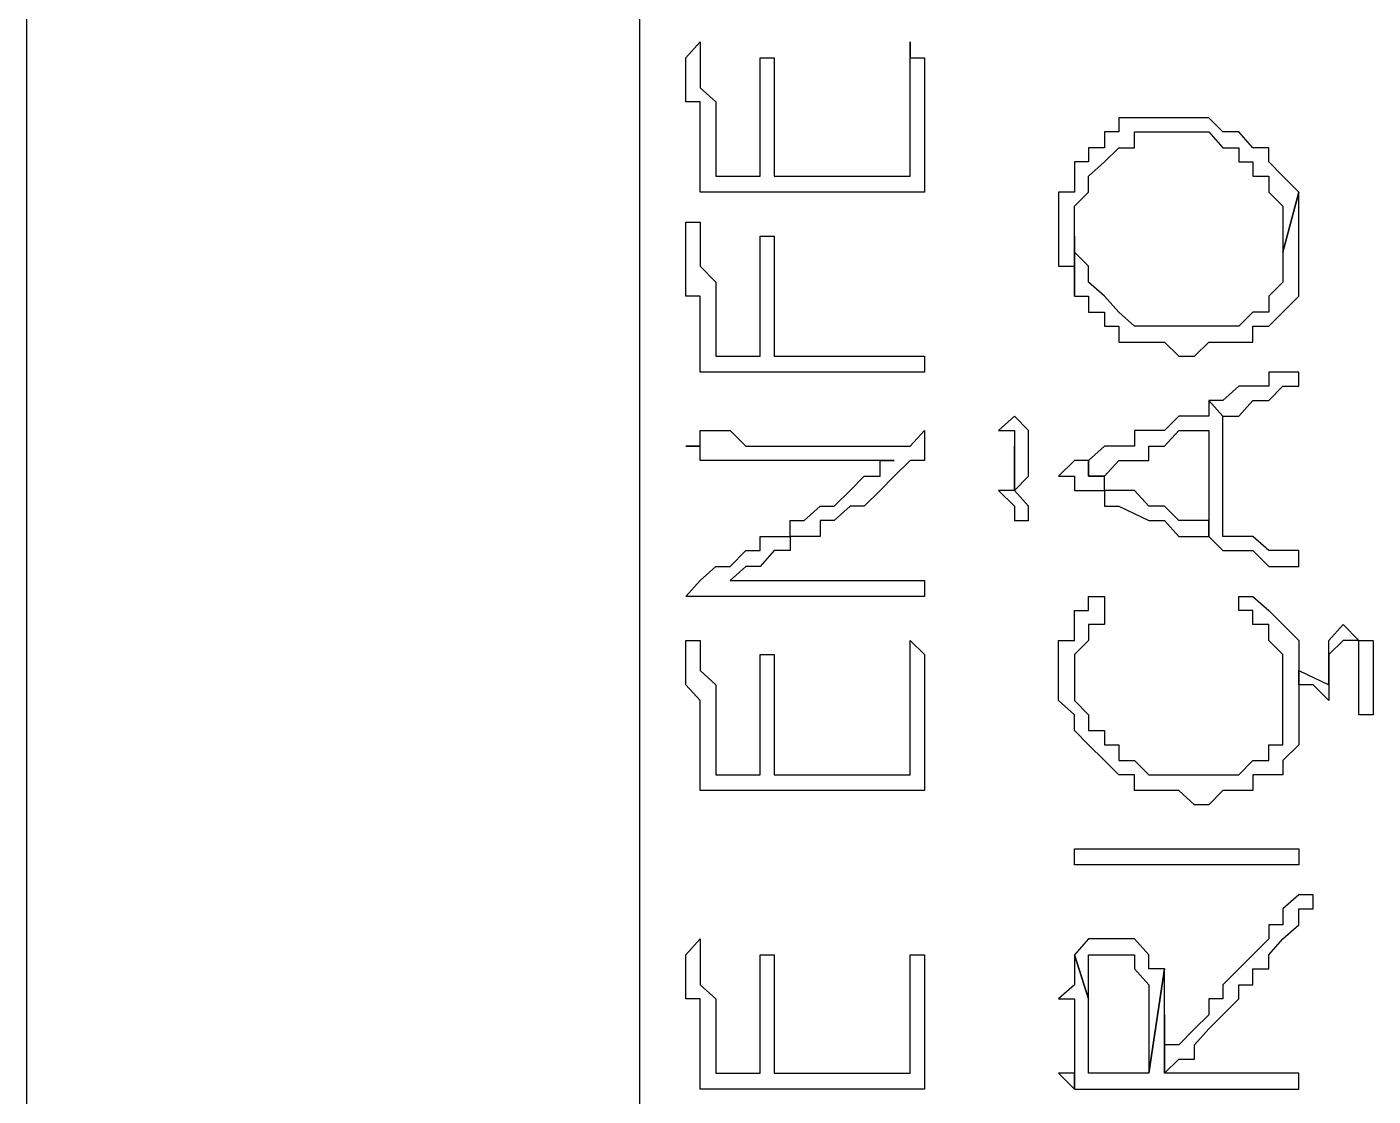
# Model space of a CAD drawing. Header units: millimetres. Extents: x -518.8 to -461.2, y 3.5 to 44.2.
# Drawn here: x -494.083 to -493.511, y 27.944 to 28.399 of the extents above; entities that cross this region are included whole.
import ezdxf

# ---------------------------------------------------------------- set-up
doc = ezdxf.new("R2010")
doc.units = ezdxf.units.MM
doc.header["$MEASUREMENT"] = 0
for name, color, linetype in [('10', 10, 'Continuous'), ('16', 16, 'Continuous'), ('MYSOLIDS', 7, 'Continuous')]:
    doc.layers.add(name, color=color, linetype=linetype)

msp = doc.modelspace()

# ---------------------------------------------------------------- linework, layer by layer
at = {"layer": '10'}
msp.add_lwpolyline([(-494.08348, 25.98567), (-494.08348, 29.43605)], dxfattribs=at)
at = {"layer": '16'}
msp.add_lwpolyline([(-493.82258, 25.93529), (-493.82258, 32.50447)], dxfattribs=at)
at = {"layer": 'MYSOLIDS'}
for points in [[(-493.77145, 28.33529), (-493.77145, 28.37965), (-493.77145, 28.37965), (-493.77145, 28.38567), (-493.77145, 28.38567), (-493.77145, 28.38567), (-493.77145, 28.38567), (-493.76543, 28.38567), (-493.76543, 28.38567), (-493.76543, 28.37965), (-493.76543, 28.37965), (-493.76543, 28.33529), (-493.75867, 28.33529), (-493.75867, 28.33529), (-493.75867, 28.33529), (-493.75867, 28.33529), (-493.75265, 28.33529), (-493.74589, 28.33529), (-493.74589, 28.33529), (-493.73987, 28.33529), (-493.7331, 28.33529), (-493.7331, 28.33529), (-493.72709, 28.33529), (-493.72032, 28.33529), (-493.72032, 28.33529), (-493.71431, 28.33529), (-493.70754, 28.33529), (-493.70754, 28.33529), (-493.70754, 28.34131), (-493.70754, 28.34131), (-493.70754, 28.34732), (-493.70754, 28.35409), (-493.70754, 28.36011), (-493.70754, 28.36011), (-493.70754, 28.36011), (-493.70754, 28.36687), (-493.70754, 28.37289), (-493.70754, 28.37965), (-493.70754, 28.37965), (-493.70754, 28.38567), (-493.70754, 28.38567), (-493.70754, 28.38567), (-493.70754, 28.39244), (-493.70754, 28.39244), (-493.70754, 28.38567), (-493.70152, 28.38567), (-493.70152, 28.37965), (-493.70152, 28.37289), (-493.70152, 28.37289), (-493.70152, 28.36687), (-493.70152, 28.36011), (-493.70152, 28.36011), (-493.70152, 28.35409), (-493.70152, 28.34732), (-493.70152, 28.34131), (-493.70152, 28.34131), (-493.70152, 28.33529), (-493.70152, 28.33529), (-493.70152, 28.33529), (-493.70152, 28.32853), (-493.70152, 28.32853), (-493.70754, 28.32853), (-493.70754, 28.32853), (-493.70754, 28.32853), (-493.71431, 28.32853), (-493.71431, 28.32853), (-493.72032, 28.32853), (-493.72709, 28.32853), (-493.7331, 28.32853), (-493.7331, 28.32853), (-493.73987, 28.32853), (-493.74589, 28.32853), (-493.74589, 28.32853), (-493.75265, 28.32853), (-493.75265, 28.32853), (-493.75867, 28.32853), (-493.76543, 28.32853), (-493.77145, 28.32853), (-493.77746, 28.32853), (-493.77746, 28.32853), (-493.78423, 28.32853), (-493.79025, 28.32853), (-493.79025, 28.32853), (-493.79025, 28.32853), (-493.79025, 28.32853), (-493.79701, 28.32853), (-493.79701, 28.32853), (-493.79701, 28.33529), (-493.79701, 28.33529), (-493.79701, 28.34131), (-493.79701, 28.34131), (-493.79701, 28.34732), (-493.79701, 28.34732), (-493.79701, 28.35409), (-493.79701, 28.35409), (-493.79701, 28.36011), (-493.79701, 28.36687), (-493.80303, 28.36687), (-493.80303, 28.37289), (-493.80303, 28.37965), (-493.80303, 28.37965), (-493.80303, 28.38567), (-493.80303, 28.38567), (-493.80303, 28.38567), (-493.80303, 28.38567), (-493.79701, 28.39244), (-493.79701, 28.39244), (-493.79701, 28.39244), (-493.79701, 28.38567), (-493.79701, 28.38567), (-493.79701, 28.37965), (-493.79701, 28.37289), (-493.79025, 28.36687), (-493.79025, 28.36011), (-493.79025, 28.35409), (-493.79025, 28.35409), (-493.79025, 28.34732), (-493.79025, 28.34131), (-493.79025, 28.33529), (-493.79025, 28.33529), (-493.78423, 28.33529), (-493.78423, 28.33529), (-493.78423, 28.33529), (-493.77746, 28.33529), (-493.77145, 28.33529), (-493.77145, 28.33529), (-493.77145, 28.33529), (-493.77145, 28.33529), (-493.77145, 28.33529)], [(-493.64438, 28.30973), (-493.64438, 28.30973), (-493.64438, 28.30973), (-493.64438, 28.30296), (-493.64438, 28.29695), (-493.63761, 28.29695), (-493.63761, 28.29018), (-493.63761, 28.28417), (-493.63761, 28.30973), (-493.63761, 28.31574), (-493.63761, 28.31574), (-493.63761, 28.32251), (-493.6316, 28.32853), (-493.6316, 28.32853), (-493.6316, 28.33529), (-493.62483, 28.34131), (-493.62483, 28.34131), (-493.62483, 28.34131), (-493.61882, 28.34732), (-493.61882, 28.34732), (-493.61205, 28.34732), (-493.61205, 28.35409), (-493.60604, 28.35409), (-493.59927, 28.35409), (-493.59325, 28.35409), (-493.59325, 28.35409), (-493.58649, 28.35409), (-493.58649, 28.35409), (-493.58047, 28.35409), (-493.57446, 28.34732), (-493.57446, 28.34732), (-493.56769, 28.34732), (-493.56769, 28.34131), (-493.56167, 28.34131), (-493.56167, 28.33529), (-493.55491, 28.33529), (-493.55491, 28.32853), (-493.55491, 28.32853), (-493.54889, 28.32251), (-493.54889, 28.31574), (-493.54889, 28.31574), (-493.54889, 28.30973), (-493.54889, 28.30296), (-493.54213, 28.32853), (-493.54889, 28.33529), (-493.54889, 28.33529), (-493.55491, 28.34131), (-493.55491, 28.34131), (-493.55491, 28.34732), (-493.56167, 28.34732), (-493.56769, 28.35409), (-493.56769, 28.35409), (-493.57446, 28.35409), (-493.57446, 28.35409), (-493.58047, 28.36011), (-493.58047, 28.36011), (-493.58649, 28.36011), (-493.59325, 28.36011), (-493.59927, 28.36011), (-493.59927, 28.36011), (-493.59927, 28.36011), (-493.60604, 28.36011), (-493.61205, 28.36011), (-493.61882, 28.36011), (-493.61882, 28.35409), (-493.62483, 28.35409), (-493.62483, 28.34732), (-493.6316, 28.34732), (-493.6316, 28.34732), (-493.6316, 28.34131), (-493.63761, 28.34131), (-493.63761, 28.33529), (-493.63761, 28.32853), (-493.64438, 28.32853), (-493.64438, 28.32251), (-493.64438, 28.31574), (-493.64438, 28.30973), (-493.64438, 28.30973)], [(-493.63761, 28.28417), (-493.6316, 28.28417), (-493.6316, 28.2774), (-493.62483, 28.2774), (-493.62483, 28.27138), (-493.62483, 28.27138), (-493.61882, 28.27138), (-493.61882, 28.26462), (-493.61205, 28.26462), (-493.60604, 28.26462), (-493.60604, 28.26462), (-493.59927, 28.26462), (-493.59325, 28.2586), (-493.58649, 28.2586), (-493.58649, 28.2586), (-493.58047, 28.26462), (-493.57446, 28.26462), (-493.57446, 28.26462), (-493.56769, 28.26462), (-493.56167, 28.26462), (-493.56167, 28.27138), (-493.55491, 28.27138), (-493.55491, 28.27138), (-493.54889, 28.2774), (-493.54889, 28.2774), (-493.54213, 28.28417), (-493.54213, 28.28417), (-493.54213, 28.29018), (-493.54213, 28.29695), (-493.54213, 28.30296), (-493.54213, 28.30296), (-493.54213, 28.30973), (-493.54213, 28.30973), (-493.54213, 28.31574), (-493.54213, 28.32251), (-493.54213, 28.32251), (-493.54213, 28.32853), (-493.54213, 28.32853), (-493.54889, 28.30296), (-493.54889, 28.30296), (-493.54889, 28.29695), (-493.54889, 28.29695), (-493.54889, 28.29018), (-493.55491, 28.28417), (-493.55491, 28.28417), (-493.55491, 28.2774), (-493.55491, 28.2774), (-493.56167, 28.2774), (-493.56769, 28.27138), (-493.56769, 28.27138), (-493.57446, 28.27138), (-493.58047, 28.27138), (-493.58047, 28.27138), (-493.58649, 28.27138), (-493.58649, 28.27138), (-493.59325, 28.27138), (-493.59927, 28.27138), (-493.60604, 28.27138), (-493.60604, 28.27138), (-493.61205, 28.27138), (-493.61882, 28.2774), (-493.61882, 28.2774), (-493.62483, 28.28417), (-493.62483, 28.28417), (-493.62483, 28.28417), (-493.6316, 28.29018), (-493.6316, 28.29695), (-493.6316, 28.29695), (-493.63761, 28.30296), (-493.63761, 28.30973), (-493.63761, 28.30973), (-493.63761, 28.28417), (-493.63761, 28.28417)], [(-493.77145, 28.2586), (-493.77145, 28.26462), (-493.77145, 28.27138), (-493.77145, 28.27138), (-493.77145, 28.2774), (-493.77145, 28.28417), (-493.77145, 28.28417), (-493.77145, 28.29018), (-493.77145, 28.29695), (-493.77145, 28.30296), (-493.77145, 28.30296), (-493.77145, 28.30296), (-493.77145, 28.30296), (-493.77145, 28.30973), (-493.77145, 28.30973), (-493.77145, 28.30973), (-493.77145, 28.30973), (-493.77145, 28.30973), (-493.76543, 28.30973), (-493.76543, 28.30296), (-493.76543, 28.30296), (-493.76543, 28.29695), (-493.76543, 28.29018), (-493.76543, 28.28417), (-493.76543, 28.2774), (-493.76543, 28.27138), (-493.76543, 28.26462), (-493.76543, 28.26462), (-493.76543, 28.2586), (-493.75867, 28.2586), (-493.75867, 28.2586), (-493.75265, 28.2586), (-493.75265, 28.2586), (-493.74589, 28.2586), (-493.74589, 28.2586), (-493.73987, 28.2586), (-493.7331, 28.2586), (-493.72709, 28.2586), (-493.72032, 28.2586), (-493.71431, 28.2586), (-493.71431, 28.2586), (-493.70754, 28.2586), (-493.70754, 28.2586), (-493.70152, 28.2586), (-493.70152, 28.25183), (-493.70152, 28.25183), (-493.70152, 28.25183), (-493.70754, 28.25183), (-493.70754, 28.25183), (-493.70754, 28.25183), (-493.70754, 28.25183), (-493.71431, 28.25183), (-493.71431, 28.25183), (-493.72032, 28.25183), (-493.72709, 28.25183), (-493.7331, 28.25183), (-493.7331, 28.25183), (-493.73987, 28.25183), (-493.73987, 28.25183), (-493.74589, 28.25183), (-493.75265, 28.25183), (-493.75867, 28.25183), (-493.76543, 28.25183), (-493.76543, 28.25183), (-493.77145, 28.25183), (-493.77746, 28.25183), (-493.77746, 28.25183), (-493.78423, 28.25183), (-493.79025, 28.25183), (-493.79025, 28.25183), (-493.79025, 28.25183), (-493.79025, 28.25183), (-493.79701, 28.25183), (-493.79701, 28.25183), (-493.79701, 28.2586), (-493.79701, 28.2586), (-493.79701, 28.26462), (-493.79701, 28.26462), (-493.79701, 28.27138), (-493.79701, 28.2774), (-493.79701, 28.28417), (-493.80303, 28.28417), (-493.80303, 28.29018), (-493.80303, 28.29695), (-493.80303, 28.30296), (-493.80303, 28.30296), (-493.80303, 28.30973), (-493.80303, 28.30973), (-493.80303, 28.31574), (-493.80303, 28.31574), (-493.79701, 28.31574), (-493.79701, 28.31574), (-493.79701, 28.31574), (-493.79701, 28.30973), (-493.79701, 28.30973), (-493.79701, 28.30296), (-493.79701, 28.29695), (-493.79025, 28.29018), (-493.79025, 28.28417), (-493.79025, 28.2774), (-493.79025, 28.2774), (-493.79025, 28.27138), (-493.79025, 28.26462), (-493.79025, 28.26462), (-493.79025, 28.2586), (-493.79025, 28.2586), (-493.79025, 28.2586), (-493.78423, 28.2586), (-493.77746, 28.2586), (-493.77746, 28.2586), (-493.77145, 28.2586), (-493.77145, 28.2586), (-493.77145, 28.2586), (-493.77145, 28.2586)], [(-493.58047, 28.2398), (-493.57446, 28.23304), (-493.57446, 28.23304), (-493.57446, 28.23304), (-493.56769, 28.23304), (-493.56167, 28.2398), (-493.56167, 28.2398), (-493.55491, 28.2398), (-493.54889, 28.24582), (-493.54213, 28.24582), (-493.54213, 28.25183), (-493.54213, 28.25183), (-493.54213, 28.25183), (-493.54213, 28.25183), (-493.54889, 28.25183), (-493.55491, 28.25183), (-493.55491, 28.24582), (-493.56167, 28.24582), (-493.56769, 28.24582), (-493.57446, 28.2398), (-493.58047, 28.2398), (-493.58047, 28.2398)], [(-493.6316, 28.21424), (-493.6316, 28.20747), (-493.6316, 28.20747), (-493.62483, 28.20747), (-493.61882, 28.21424), (-493.61882, 28.21424), (-493.61205, 28.21424), (-493.60604, 28.21424), (-493.60604, 28.22026), (-493.59927, 28.22026), (-493.59927, 28.22026), (-493.59325, 28.22702), (-493.58649, 28.22702), (-493.58047, 28.22702), (-493.58047, 28.18868), (-493.58047, 28.18191), (-493.57446, 28.1759), (-493.57446, 28.1759), (-493.56769, 28.1759), (-493.56167, 28.1759), (-493.56167, 28.1759), (-493.55491, 28.16913), (-493.54889, 28.16913), (-493.54889, 28.16913), (-493.54889, 28.16913), (-493.54213, 28.16913), (-493.54213, 28.16913), (-493.54213, 28.16913), (-493.54213, 28.1759), (-493.54889, 28.1759), (-493.55491, 28.1759), (-493.55491, 28.1759), (-493.56167, 28.18191), (-493.56769, 28.18191), (-493.56769, 28.18191), (-493.57446, 28.18191), (-493.57446, 28.23304), (-493.58047, 28.2398), (-493.58047, 28.23304), (-493.58649, 28.23304), (-493.59325, 28.23304), (-493.59325, 28.23304), (-493.59927, 28.22702), (-493.59927, 28.22702), (-493.60604, 28.22702), (-493.61205, 28.22702), (-493.61205, 28.22026), (-493.61882, 28.22026), (-493.61882, 28.22026), (-493.61882, 28.22026), (-493.62483, 28.22026), (-493.6316, 28.21424), (-493.6316, 28.21424), (-493.6316, 28.21424)], [(-493.66995, 28.22702), (-493.66995, 28.22702), (-493.66318, 28.22702), (-493.66318, 28.22026), (-493.66318, 28.22026), (-493.66318, 28.20146), (-493.65716, 28.20747), (-493.65716, 28.20747), (-493.65716, 28.21424), (-493.65716, 28.22026), (-493.65716, 28.22026), (-493.65716, 28.22026), (-493.65716, 28.22702), (-493.66318, 28.23304), (-493.66318, 28.23304), (-493.66318, 28.23304), (-493.66995, 28.22702), (-493.66995, 28.22702)], [(-493.78423, 28.16311), (-493.70754, 28.16311), (-493.70152, 28.16311), (-493.70152, 28.16311), (-493.70152, 28.15635), (-493.70152, 28.15635), (-493.70152, 28.15635), (-493.70152, 28.15635), (-493.70754, 28.15635), (-493.70754, 28.15635), (-493.79701, 28.15635), (-493.79701, 28.15635), (-493.79701, 28.15635), (-493.80303, 28.15635), (-493.80303, 28.15635), (-493.79701, 28.16311), (-493.79701, 28.16311), (-493.79701, 28.16311), (-493.79701, 28.16311), (-493.79025, 28.16913), (-493.78423, 28.16913), (-493.78423, 28.16913), (-493.77746, 28.1759), (-493.77145, 28.1759), (-493.77145, 28.18191), (-493.76543, 28.18191), (-493.75867, 28.18191), (-493.75867, 28.18868), (-493.75265, 28.18868), (-493.75265, 28.18868), (-493.74589, 28.19469), (-493.74589, 28.19469), (-493.73987, 28.19469), (-493.7331, 28.20146), (-493.7331, 28.20146), (-493.72709, 28.20747), (-493.72032, 28.20747), (-493.72032, 28.21424), (-493.71431, 28.21424), (-493.71431, 28.21424), (-493.72032, 28.21424), (-493.72032, 28.21424), (-493.72709, 28.21424), (-493.72709, 28.21424), (-493.7331, 28.21424), (-493.73987, 28.21424), (-493.73987, 28.21424), (-493.74589, 28.21424), (-493.75265, 28.21424), (-493.75265, 28.21424), (-493.75867, 28.21424), (-493.76543, 28.21424), (-493.77145, 28.21424), (-493.77145, 28.21424), (-493.77746, 28.21424), (-493.78423, 28.21424), (-493.79025, 28.21424), (-493.79025, 28.21424), (-493.79701, 28.21424), (-493.79701, 28.21424), (-493.79701, 28.22026), (-493.79701, 28.22026), (-493.80303, 28.22026), (-493.80303, 28.22026), (-493.79701, 28.22026), (-493.79701, 28.22026), (-493.79701, 28.22702), (-493.79701, 28.22702), (-493.79025, 28.22702), (-493.79025, 28.22702), (-493.79025, 28.22702), (-493.78423, 28.22702), (-493.77746, 28.22026), (-493.77145, 28.22026), (-493.77145, 28.22026), (-493.76543, 28.22026), (-493.75867, 28.22026), (-493.75265, 28.22026), (-493.75265, 28.22026), (-493.74589, 28.22026), (-493.74589, 28.22026), (-493.73987, 28.22026), (-493.7331, 28.22026), (-493.7331, 28.22026), (-493.72709, 28.22026), (-493.72032, 28.22026), (-493.71431, 28.22026), (-493.71431, 28.22026), (-493.70754, 28.22026), (-493.70152, 28.22702), (-493.70152, 28.22702), (-493.70152, 28.22026), (-493.70152, 28.22026), (-493.70152, 28.22026), (-493.70152, 28.22026), (-493.70152, 28.22026), (-493.70152, 28.21424), (-493.70152, 28.21424), (-493.70754, 28.21424), (-493.71431, 28.20747), (-493.72032, 28.20146), (-493.72032, 28.20146), (-493.72709, 28.19469), (-493.72709, 28.19469), (-493.7331, 28.19469), (-493.73987, 28.18868), (-493.73987, 28.18868), (-493.74589, 28.18868), (-493.74589, 28.18191), (-493.75265, 28.18191), (-493.75867, 28.18191), (-493.75867, 28.1759), (-493.76543, 28.1759), (-493.77145, 28.16913), (-493.77145, 28.16913), (-493.77746, 28.16913), (-493.78423, 28.16311), (-493.78423, 28.16311), (-493.78423, 28.16311), (-493.78423, 28.16311), (-493.78423, 28.16311)], [(-493.66318, 28.21424), (-493.66318, 28.20146), (-493.66318, 28.20146), (-493.66318, 28.20146), (-493.66318, 28.22026), (-493.66318, 28.22026), (-493.66318, 28.21424), (-493.66318, 28.21424)], [(-493.66995, 28.20146), (-493.66995, 28.20146), (-493.66318, 28.19469), (-493.66318, 28.18868), (-493.65716, 28.18868), (-493.65716, 28.18868), (-493.65716, 28.18868), (-493.65716, 28.18868), (-493.65716, 28.18868), (-493.65716, 28.19469), (-493.65716, 28.19469), (-493.66318, 28.20146), (-493.66318, 28.21424), (-493.66318, 28.20747), (-493.66318, 28.20747), (-493.66318, 28.20146), (-493.66995, 28.20146), (-493.66995, 28.20146)], [(-493.64438, 28.20747), (-493.64438, 28.20747), (-493.64438, 28.20747), (-493.63761, 28.20747), (-493.63761, 28.20146), (-493.6316, 28.20146), (-493.62483, 28.20146), (-493.62483, 28.19469), (-493.61882, 28.19469), (-493.60604, 28.18868), (-493.60604, 28.18868), (-493.59927, 28.18868), (-493.59927, 28.18868), (-493.59325, 28.18191), (-493.58649, 28.18191), (-493.58649, 28.18191), (-493.58047, 28.18191), (-493.58047, 28.18868), (-493.58047, 28.18868), (-493.58649, 28.18868), (-493.59325, 28.18868), (-493.59927, 28.19469), (-493.59927, 28.19469), (-493.59927, 28.19469), (-493.60604, 28.19469), (-493.61205, 28.20146), (-493.61205, 28.20146), (-493.61882, 28.20146), (-493.62483, 28.20146), (-493.62483, 28.20747), (-493.6316, 28.20747), (-493.6316, 28.21424), (-493.63761, 28.21424), (-493.64438, 28.20747), (-493.64438, 28.20747), (-493.64438, 28.20747)], [(-493.63761, 28.12477), (-493.63761, 28.11875), (-493.63761, 28.11199), (-493.6316, 28.10597), (-493.6316, 28.10597), (-493.6316, 28.0992), (-493.62483, 28.0992), (-493.62483, 28.09319), (-493.61882, 28.09319), (-493.61882, 28.09319), (-493.61882, 28.08642), (-493.61205, 28.08642), (-493.60604, 28.08041), (-493.60604, 28.08041), (-493.60604, 28.08041), (-493.59927, 28.08041), (-493.59325, 28.08041), (-493.58649, 28.08041), (-493.58649, 28.08041), (-493.58047, 28.08041), (-493.57446, 28.08041), (-493.57446, 28.08041), (-493.56769, 28.08041), (-493.56167, 28.08642), (-493.56167, 28.08642), (-493.55491, 28.08642), (-493.55491, 28.09319), (-493.54889, 28.09319), (-493.54889, 28.0992), (-493.54889, 28.10597), (-493.54889, 28.10597), (-493.54889, 28.11199), (-493.54889, 28.11199), (-493.54889, 28.11875), (-493.54889, 28.12477), (-493.54889, 28.13153), (-493.54889, 28.13153), (-493.54889, 28.13153), (-493.55491, 28.13755), (-493.55491, 28.14432), (-493.56167, 28.14432), (-493.56167, 28.14432), (-493.56167, 28.15033), (-493.56769, 28.15033), (-493.56769, 28.15033), (-493.56769, 28.15635), (-493.56769, 28.15635), (-493.56769, 28.15635), (-493.56769, 28.15635), (-493.56167, 28.15635), (-493.56167, 28.15635), (-493.55491, 28.15033), (-493.55491, 28.15033), (-493.54889, 28.14432), (-493.54889, 28.14432), (-493.54213, 28.13755), (-493.54213, 28.13153), (-493.54213, 28.13153), (-493.54213, 28.13153), (-493.54213, 28.12477), (-493.54213, 28.11875), (-493.54213, 28.11199), (-493.54213, 28.11199), (-493.54213, 28.11199), (-493.54213, 28.10597), (-493.54213, 28.0992), (-493.54213, 28.09319), (-493.54213, 28.09319), (-493.54889, 28.08642), (-493.54889, 28.08642), (-493.54889, 28.08041), (-493.55491, 28.08041), (-493.56167, 28.08041), (-493.56167, 28.07364), (-493.56769, 28.07364), (-493.56769, 28.07364), (-493.57446, 28.07364), (-493.58047, 28.06762), (-493.58649, 28.06762), (-493.58649, 28.06762), (-493.59325, 28.07364), (-493.59927, 28.07364), (-493.59927, 28.07364), (-493.60604, 28.07364), (-493.61205, 28.07364), (-493.61205, 28.08041), (-493.61882, 28.08041), (-493.61882, 28.08041), (-493.62483, 28.08642), (-493.62483, 28.08642), (-493.6316, 28.09319), (-493.6316, 28.09319), (-493.63761, 28.0992), (-493.63761, 28.0992), (-493.63761, 28.10597), (-493.64438, 28.11199), (-493.64438, 28.11875), (-493.64438, 28.11875), (-493.64438, 28.12477), (-493.64438, 28.12477), (-493.64438, 28.13153), (-493.64438, 28.13755), (-493.63761, 28.13755), (-493.63761, 28.14432), (-493.63761, 28.15033), (-493.6316, 28.15033), (-493.6316, 28.15635), (-493.62483, 28.15635), (-493.62483, 28.15635), (-493.62483, 28.15635), (-493.62483, 28.15635), (-493.62483, 28.15033), (-493.62483, 28.15033), (-493.62483, 28.15033), (-493.62483, 28.15033), (-493.62483, 28.14432), (-493.62483, 28.14432), (-493.6316, 28.14432), (-493.6316, 28.13755), (-493.6316, 28.13755), (-493.63761, 28.13153), (-493.63761, 28.12477), (-493.63761, 28.12477), (-493.63761, 28.12477), (-493.63761, 28.12477), (-493.63761, 28.12477)], [(-493.54213, 28.11875), (-493.54213, 28.12477), (-493.52934, 28.11875), (-493.52934, 28.12477), (-493.52934, 28.12477), (-493.52934, 28.12477), (-493.52934, 28.12477), (-493.52934, 28.13153), (-493.52934, 28.13755), (-493.52934, 28.13755), (-493.52934, 28.13755), (-493.52333, 28.14432), (-493.52333, 28.14432), (-493.51656, 28.13755), (-493.51656, 28.13755), (-493.51055, 28.13755), (-493.51055, 28.13153), (-493.51055, 28.13153), (-493.51055, 28.12477), (-493.51055, 28.11875), (-493.51055, 28.11199), (-493.51055, 28.11199), (-493.51055, 28.10597), (-493.51656, 28.10597), (-493.51656, 28.10597), (-493.51656, 28.10597), (-493.51656, 28.11199), (-493.51656, 28.11199), (-493.51656, 28.11199), (-493.51656, 28.11199), (-493.51656, 28.11875), (-493.51656, 28.12477), (-493.51656, 28.12477), (-493.51656, 28.13153), (-493.51656, 28.13153), (-493.51656, 28.13153), (-493.51656, 28.13755), (-493.52333, 28.13755), (-493.52333, 28.13755), (-493.52934, 28.13153), (-493.52934, 28.13153), (-493.52934, 28.12477), (-493.52934, 28.11875), (-493.52934, 28.11875), (-493.52934, 28.11875), (-493.52934, 28.11875), (-493.52934, 28.11875), (-493.52934, 28.11875), (-493.52934, 28.11199), (-493.52934, 28.11199), (-493.52934, 28.11199), (-493.52934, 28.11199), (-493.53611, 28.11875), (-493.53611, 28.11875), (-493.54213, 28.11875), (-493.54213, 28.11875), (-493.54213, 28.11875)], [(-493.77145, 28.08041), (-493.77145, 28.13153), (-493.77145, 28.13153), (-493.77145, 28.13153), (-493.77145, 28.13153), (-493.77145, 28.13153), (-493.77145, 28.13153), (-493.76543, 28.13153), (-493.76543, 28.13153), (-493.76543, 28.13153), (-493.76543, 28.13153), (-493.76543, 28.08041), (-493.75867, 28.08041), (-493.75867, 28.08041), (-493.75867, 28.08041), (-493.75867, 28.08041), (-493.75265, 28.08041), (-493.74589, 28.08041), (-493.74589, 28.08041), (-493.73987, 28.08041), (-493.7331, 28.08041), (-493.7331, 28.08041), (-493.72709, 28.08041), (-493.72032, 28.08041), (-493.72032, 28.08041), (-493.71431, 28.08041), (-493.70754, 28.08041), (-493.70754, 28.08041), (-493.70754, 28.08642), (-493.70754, 28.09319), (-493.70754, 28.09319), (-493.70754, 28.0992), (-493.70754, 28.10597), (-493.70754, 28.11199), (-493.70754, 28.11199), (-493.70754, 28.11875), (-493.70754, 28.11875), (-493.70754, 28.12477), (-493.70754, 28.13153), (-493.70754, 28.13153), (-493.70754, 28.13755), (-493.70754, 28.13755), (-493.70754, 28.13755), (-493.70754, 28.13755), (-493.70754, 28.13755), (-493.70152, 28.13153), (-493.70152, 28.12477), (-493.70152, 28.11875), (-493.70152, 28.11875), (-493.70152, 28.11199), (-493.70152, 28.11199), (-493.70152, 28.10597), (-493.70152, 28.0992), (-493.70152, 28.09319), (-493.70152, 28.09319), (-493.70152, 28.08642), (-493.70152, 28.08642), (-493.70152, 28.08041), (-493.70152, 28.08041), (-493.70152, 28.07364), (-493.70152, 28.07364), (-493.70754, 28.07364), (-493.70754, 28.07364), (-493.70754, 28.07364), (-493.71431, 28.07364), (-493.71431, 28.07364), (-493.72032, 28.07364), (-493.72709, 28.07364), (-493.7331, 28.07364), (-493.7331, 28.07364), (-493.73987, 28.07364), (-493.74589, 28.07364), (-493.74589, 28.07364), (-493.75265, 28.07364), (-493.75265, 28.07364), (-493.75867, 28.07364), (-493.76543, 28.07364), (-493.77145, 28.07364), (-493.77746, 28.07364), (-493.77746, 28.07364), (-493.78423, 28.07364), (-493.79025, 28.07364), (-493.79025, 28.07364), (-493.79025, 28.07364), (-493.79025, 28.07364), (-493.79701, 28.07364), (-493.79701, 28.07364), (-493.79701, 28.08041), (-493.79701, 28.08041), (-493.79701, 28.08642), (-493.79701, 28.09319), (-493.79701, 28.09319), (-493.79701, 28.09319), (-493.79701, 28.0992), (-493.79701, 28.10597), (-493.79701, 28.10597), (-493.79701, 28.11199), (-493.80303, 28.11875), (-493.80303, 28.11875), (-493.80303, 28.12477), (-493.80303, 28.13153), (-493.80303, 28.13153), (-493.80303, 28.13153), (-493.80303, 28.13755), (-493.80303, 28.13755), (-493.79701, 28.13755), (-493.79701, 28.13755), (-493.79701, 28.13755), (-493.79701, 28.13153), (-493.79701, 28.13153), (-493.79701, 28.12477), (-493.79701, 28.12477), (-493.79025, 28.11875), (-493.79025, 28.10597), (-493.79025, 28.10597), (-493.79025, 28.0992), (-493.79025, 28.09319), (-493.79025, 28.08642), (-493.79025, 28.08642), (-493.79025, 28.08041), (-493.78423, 28.08041), (-493.78423, 28.08041), (-493.78423, 28.08041), (-493.77746, 28.08041), (-493.77145, 28.08041), (-493.77145, 28.08041), (-493.77145, 28.08041), (-493.77145, 28.08041), (-493.77145, 28.08041)], [(-493.58047, 28.04883), (-493.58047, 28.04883), (-493.57446, 28.04883), (-493.56769, 28.04883), (-493.56167, 28.04883), (-493.56167, 28.04883), (-493.55491, 28.04883), (-493.54889, 28.04883), (-493.54889, 28.04883), (-493.54889, 28.04883), (-493.54213, 28.04883), (-493.54213, 28.04883), (-493.54213, 28.04206), (-493.54213, 28.04206), (-493.54213, 28.04206), (-493.54213, 28.04206), (-493.54213, 28.04206), (-493.54213, 28.04206), (-493.54213, 28.04206), (-493.54213, 28.04206), (-493.54889, 28.04206), (-493.55491, 28.04206), (-493.55491, 28.04206), (-493.56167, 28.04206), (-493.56769, 28.04206), (-493.57446, 28.04206), (-493.57446, 28.04206), (-493.58047, 28.04206), (-493.58649, 28.04206), (-493.59325, 28.04206), (-493.59325, 28.04206), (-493.59927, 28.04206), (-493.60604, 28.04206), (-493.61205, 28.04206), (-493.61205, 28.04206), (-493.61882, 28.04206), (-493.62483, 28.04206), (-493.6316, 28.04206), (-493.6316, 28.04206), (-493.63761, 28.04206), (-493.63761, 28.04206), (-493.63761, 28.04206), (-493.63761, 28.04206), (-493.63761, 28.04206), (-493.63761, 28.04206), (-493.63761, 28.04206), (-493.63761, 28.04883), (-493.63761, 28.04883), (-493.63761, 28.04883), (-493.63761, 28.04883), (-493.6316, 28.04883), (-493.6316, 28.04883), (-493.62483, 28.04883), (-493.62483, 28.04883), (-493.61882, 28.04883), (-493.61205, 28.04883), (-493.60604, 28.04883), (-493.60604, 28.04883), (-493.59927, 28.04883), (-493.59325, 28.04883), (-493.59325, 28.04883), (-493.58649, 28.04883), (-493.58047, 28.04883), (-493.58047, 28.04883), (-493.58047, 28.04883), (-493.58047, 28.04883)], [(-493.59927, 27.97815), (-493.59927, 27.95334), (-493.59325, 27.95935), (-493.58649, 27.95935), (-493.58649, 27.96537), (-493.58047, 27.97214), (-493.58047, 27.97214), (-493.57446, 27.97815), (-493.57446, 27.97815), (-493.56769, 27.98492), (-493.56769, 27.98492), (-493.56769, 27.99093), (-493.56167, 27.99093), (-493.56167, 27.9977), (-493.55491, 27.9977), (-493.55491, 28.00371), (-493.55491, 28.00371), (-493.54889, 28.01048), (-493.54213, 28.0165), (-493.54213, 28.0165), (-493.54213, 28.02326), (-493.53611, 28.02326), (-493.53611, 28.02928), (-493.53611, 28.02928), (-493.54213, 28.02928), (-493.54213, 28.02928), (-493.54213, 28.02928), (-493.54889, 28.02326), (-493.54889, 28.02326), (-493.54889, 28.0165), (-493.55491, 28.0165), (-493.55491, 28.0165), (-493.55491, 28.01048), (-493.56167, 28.00371), (-493.56167, 28.00371), (-493.56769, 27.9977), (-493.56769, 27.9977), (-493.57446, 27.99093), (-493.57446, 27.99093), (-493.57446, 27.98492), (-493.58047, 27.98492), (-493.58047, 27.97815), (-493.58649, 27.97214), (-493.58649, 27.97214), (-493.59325, 27.96537), (-493.59927, 27.96537), (-493.59927, 27.96537), (-493.59927, 27.97214), (-493.59927, 27.97815), (-493.59927, 27.97815)], [(-493.77145, 27.95334), (-493.77145, 27.9977), (-493.77145, 27.9977), (-493.77145, 28.00371), (-493.77145, 28.00371), (-493.77145, 28.00371), (-493.77145, 28.00371), (-493.76543, 28.00371), (-493.76543, 28.00371), (-493.76543, 27.9977), (-493.76543, 27.9977), (-493.76543, 27.95334), (-493.75867, 27.95334), (-493.75867, 27.95334), (-493.75867, 27.95334), (-493.75867, 27.95334), (-493.75265, 27.95334), (-493.74589, 27.95334), (-493.74589, 27.95334), (-493.73987, 27.95334), (-493.7331, 27.95334), (-493.7331, 27.95334), (-493.72709, 27.95334), (-493.72032, 27.95334), (-493.72032, 27.95334), (-493.71431, 27.95334), (-493.70754, 27.95334), (-493.70754, 27.95334), (-493.70754, 27.95935), (-493.70754, 27.95935), (-493.70754, 27.96537), (-493.70754, 27.97214), (-493.70754, 27.97815), (-493.70754, 27.97815), (-493.70754, 27.97815), (-493.70754, 27.98492), (-493.70754, 27.99093), (-493.70754, 27.9977), (-493.70754, 27.9977), (-493.70754, 28.00371), (-493.70754, 28.00371), (-493.70754, 28.00371), (-493.70754, 28.00371), (-493.70754, 28.00371), (-493.70754, 28.00371), (-493.70152, 28.00371), (-493.70152, 27.9977), (-493.70152, 27.99093), (-493.70152, 27.99093), (-493.70152, 27.98492), (-493.70152, 27.97815), (-493.70152, 27.97815), (-493.70152, 27.97214), (-493.70152, 27.96537), (-493.70152, 27.95935), (-493.70152, 27.95935), (-493.70152, 27.95334), (-493.70152, 27.95334), (-493.70152, 27.94657), (-493.70152, 27.94657), (-493.70152, 27.94657), (-493.70754, 27.94657), (-493.70754, 27.94657), (-493.70754, 27.94657), (-493.71431, 27.94657), (-493.71431, 27.94657), (-493.72032, 27.94657), (-493.72709, 27.94657), (-493.7331, 27.94657), (-493.7331, 27.94657), (-493.73987, 27.94657), (-493.74589, 27.94657), (-493.74589, 27.94657), (-493.75265, 27.94657), (-493.75265, 27.94657), (-493.75867, 27.94657), (-493.76543, 27.94657), (-493.77145, 27.94657), (-493.77746, 27.94657), (-493.77746, 27.94657), (-493.78423, 27.94657), (-493.79025, 27.94657), (-493.79025, 27.94657), (-493.79025, 27.94657), (-493.79025, 27.94657), (-493.79701, 27.94657), (-493.79701, 27.94657), (-493.79701, 27.95334), (-493.79701, 27.95334), (-493.79701, 27.95935), (-493.79701, 27.95935), (-493.79701, 27.96537), (-493.79701, 27.96537), (-493.79701, 27.97214), (-493.79701, 27.97214), (-493.79701, 27.97815), (-493.79701, 27.98492), (-493.80303, 27.98492), (-493.80303, 27.99093), (-493.80303, 27.9977), (-493.80303, 27.9977), (-493.80303, 28.00371), (-493.80303, 28.00371), (-493.80303, 28.00371), (-493.80303, 28.00371), (-493.79701, 28.01048), (-493.79701, 28.01048), (-493.79701, 28.00371), (-493.79701, 28.00371), (-493.79701, 28.00371), (-493.79701, 27.9977), (-493.79701, 27.99093), (-493.79025, 27.98492), (-493.79025, 27.97815), (-493.79025, 27.97214), (-493.79025, 27.97214), (-493.79025, 27.96537), (-493.79025, 27.95935), (-493.79025, 27.95334), (-493.79025, 27.95334), (-493.78423, 27.95334), (-493.78423, 27.95334), (-493.78423, 27.95334), (-493.77746, 27.95334), (-493.77145, 27.95334), (-493.77145, 27.95334), (-493.77145, 27.95334), (-493.77145, 27.95334), (-493.77145, 27.95334)], [(-493.63761, 28.00371), (-493.6316, 27.98492), (-493.6316, 27.98492), (-493.6316, 27.99093), (-493.6316, 27.9977), (-493.6316, 27.9977), (-493.6316, 28.00371), (-493.62483, 28.00371), (-493.61882, 28.00371), (-493.61882, 28.00371), (-493.61205, 28.00371), (-493.61205, 28.00371), (-493.61205, 27.9977), (-493.60604, 27.99093), (-493.60604, 27.99093), (-493.60604, 27.99093), (-493.60604, 27.98492), (-493.60604, 27.97815), (-493.60604, 27.97815), (-493.60604, 27.97214), (-493.60604, 27.96537), (-493.60604, 27.95935), (-493.60604, 27.95334), (-493.59927, 27.9977), (-493.60604, 27.9977), (-493.60604, 28.00371), (-493.60604, 28.00371), (-493.61205, 28.01048), (-493.61205, 28.01048), (-493.61882, 28.01048), (-493.61882, 28.01048), (-493.62483, 28.01048), (-493.6316, 28.01048), (-493.6316, 28.01048), (-493.63761, 28.00371), (-493.63761, 28.00371)], [(-493.64438, 27.98492), (-493.64438, 27.98492), (-493.63761, 27.98492), (-493.63761, 27.97815), (-493.63761, 27.97214), (-493.63761, 27.97214), (-493.63761, 27.96537), (-493.63761, 27.96537), (-493.63761, 27.95935), (-493.63761, 27.95334), (-493.63761, 27.94657), (-493.54889, 27.94657), (-493.54213, 27.94657), (-493.54213, 27.95334), (-493.54213, 27.95334), (-493.54889, 27.95334), (-493.54889, 27.95334), (-493.59927, 27.95334), (-493.59927, 27.97815), (-493.59927, 27.97815), (-493.59927, 27.98492), (-493.59927, 27.99093), (-493.59927, 27.99093), (-493.59927, 27.9977), (-493.60604, 27.95334), (-493.6316, 27.95334), (-493.6316, 27.95334), (-493.6316, 27.95935), (-493.6316, 27.96537), (-493.6316, 27.96537), (-493.6316, 27.97214), (-493.6316, 27.97815), (-493.6316, 27.97815), (-493.6316, 27.98492), (-493.63761, 28.00371), (-493.63761, 28.00371), (-493.63761, 28.00371), (-493.63761, 27.9977), (-493.63761, 27.99093), (-493.64438, 27.98492), (-493.64438, 27.98492)], [(-493.64438, 27.95334), (-493.63761, 27.94657), (-493.63761, 27.94657), (-493.63761, 27.95334), (-493.63761, 27.95334), (-493.64438, 27.95334), (-493.64438, 27.95334)]]:
    msp.add_lwpolyline(points, dxfattribs=at)

doc.saveas('drawing.dxf')
